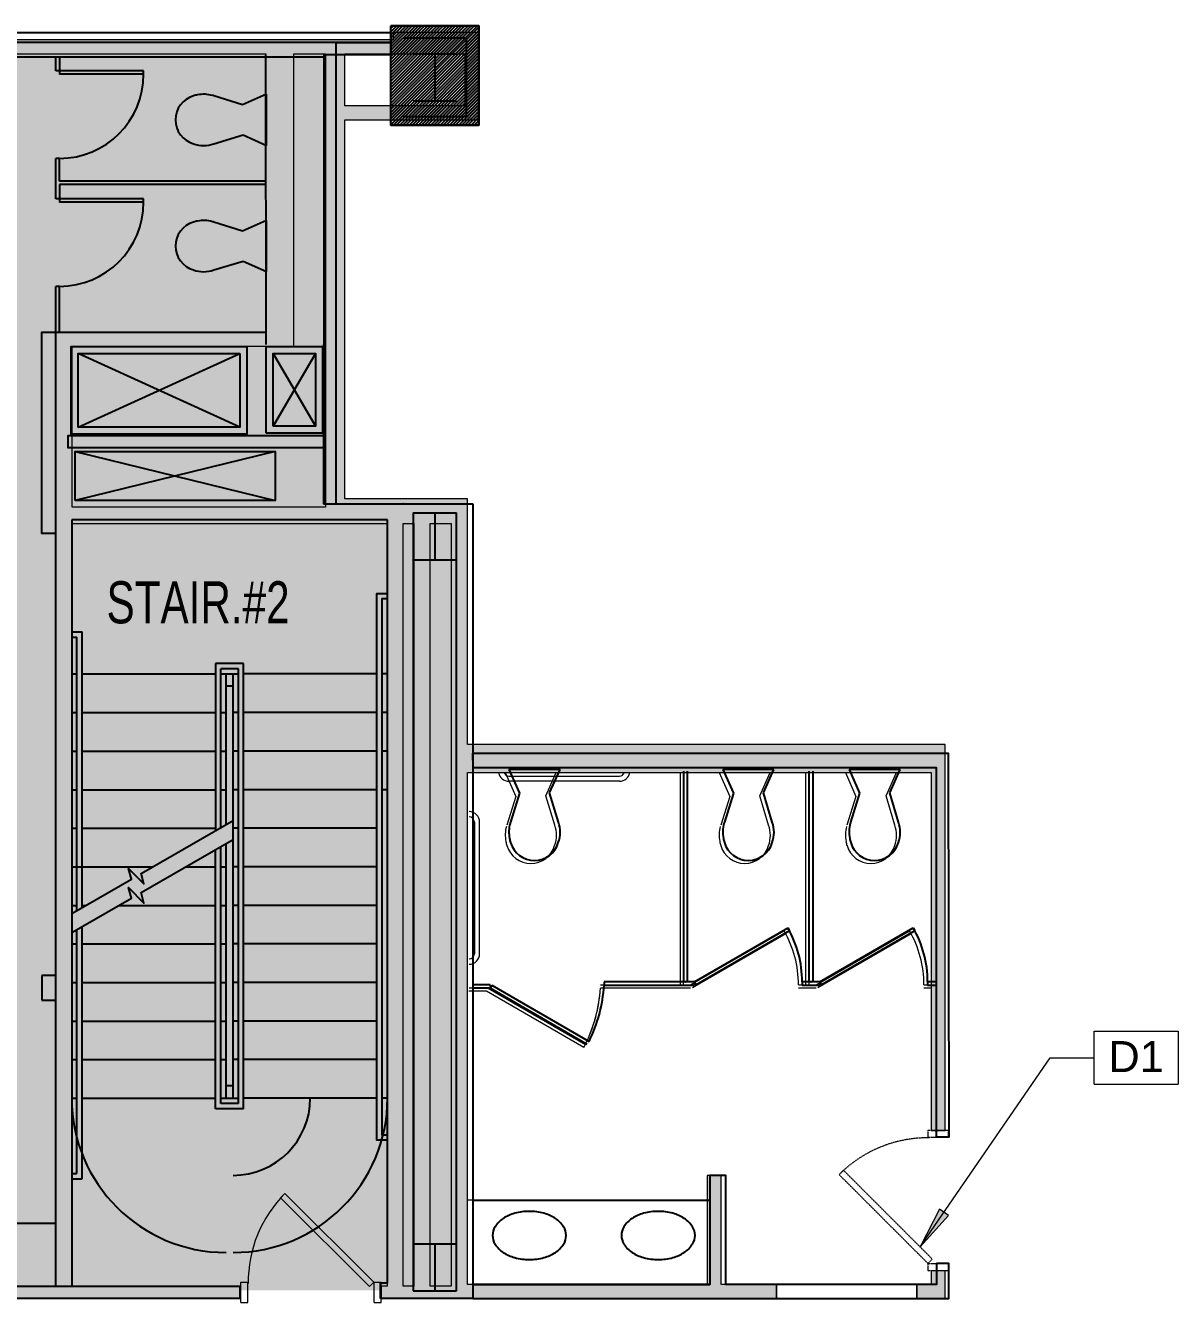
# Model space of a CAD drawing. Header units: inches. Extents: x 628 to 3903, y -279 to 13703.
# Drawn here: x 3065.8 to 3392.1, y 12640.2 to 13004.1 of the extents above; entities that cross this region are included whole.
import ezdxf
from ezdxf.enums import TextEntityAlignment as Align

# ---------------------------------------------------------------- set-up
doc = ezdxf.new("R2010")
doc.units = ezdxf.units.IN
doc.header["$MEASUREMENT"] = 0
doc.linetypes.add('X2$0$Demolished', pattern=[0.1875, 0.125, -0.0625])
for name, color, linetype in [('L1$0$A-Plmb', 3, 'Continuous'), ('L1$0$Plaza America BA02$0$17', 2, 'Continuous'), ('L1$0$Plaza America BA02$0$51', 7, 'Continuous'), ('L1$0$Plaza America BA02$0$9', 252, 'Continuous'), ('L1$0$SCOPE', 7, 'Continuous')]:
    doc.layers.add(name, color=color, linetype=linetype)
for name, color, linetype, lineweight in [('X2$0$A-ANNO-KEYN', 231, 'Continuous', 9), ('X2$0$A-DETL', 90, 'Continuous', 13), ('X2$0$A-DETL-GENF', 92, 'Continuous', 9), ('X2$0$A-DOOR', 31, 'Continuous', 13), ('X2$0$A-DOOR-FRAM', 31, 'Continuous', 20), ('X2$0$A-WALL', 113, 'Continuous', 13), ('X2$0$A-WALL-PATT', 111, 'Continuous', 13), ('X2$0$I-WALL', 2, 'Continuous', 13), ('X2$0$Plaza America_Tower 1_2nd Floor -REVIT_dwg', 8, 'Continuous', 9)]:
    doc.layers.add(name, color=color, linetype=linetype, lineweight=lineweight)
doc.styles.add('L1$0$Plaza America BA02$0$STANDARD', font='txt')
doc.styles.add('X2$0$Arial', font='arial.ttf', dxfattribs={"height": 8.851796})

# ---------------------------------------------------------------- blocks, each defined once
blk = doc.blocks.new('L1$0$Plaza America BA02$0$TOILET')
at = {"color": 0, "linetype": 'ByBlock'}
for p, q in [((-82, 180.3), (-51.9, 79.7)), ((51.1, 81.6), (82, 180.3)), ((-51.9, 79.7), (-87.4, 0)), ((87.4, 0), (51.1, 81.6)), ((-87.4, 0), (87.4, 0))]:
    blk.add_line(p, q, dxfattribs=at)
for centre, radius, start, end in [((0, 226.2), 85, 89.9996, 163.8468), ((0, 226.2), 85, 16.1534, 90.0008), ((13.8, 214.7), 101.7, 159.7734, 199.7541), ((24.3, 228.7), 61.2, 6.4687, 20.2311), ((-19.6, 213.6), 106.9, 344.3425, 11.8925), ((37.7, 197.1), 47.3, 339.2232, 344.8192)]:
    blk.add_arc(centre, radius, start, end, dxfattribs=at)
blk = doc.blocks.new('L1$0$Plaza America BA02$0$W12X14')
at = {"color": 0, "linetype": 'ByBlock'}
for p, q in [((-74.25, 80.249625), (74.25, 80.249625)), ((0, 80.249625), (0, -80.249625)), ((-74.25, -80.249625), (74.25, -80.249625))]:
    blk.add_line(p, q, dxfattribs=at)
blk = doc.blocks.new('L1')
at = {"layer": 'L1$0$SCOPE', "linetype": 'Continuous'}
h = blk.add_hatch(dxfattribs=at)
h.set_pattern_fill('ANSI31', color=256, scale=5, style=0)
h.set_pattern_definition([(45, (11890.4797, 4829.3084), (-0.441941738, 0.441941738), [])])
h.paths.add_polyline_path([(27289.35, 13004.08), (27314.47, 13004.08), (27314.47, 12975.77), (27289.35, 12975.77)])
at = {"layer": 'L1$0$A-Plmb'}
for p, q in [((27193.92, 12991.26), (27193.92, 12995.26)), ((27194.92, 12995.26), (27194.92, 12990.26)), ((27218.91, 12991.26), (27193.92, 12991.26)), ((27218.91, 12990.26), (27194.92, 12990.26)), ((27218.91, 12990.26), (27218.91, 12991.26)), ((27193.92, 12954.79), (27193.92, 12966.28)), ((27194.92, 12966.28), (27193.92, 12966.28)), ((27194.92, 12959.79), (27194.92, 12966.28)), ((27253.91, 12959.79), (27194.92, 12959.79)), ((27194.92, 12958.79), (27194.92, 12953.79)), ((27253.91, 12958.79), (27194.92, 12958.79)), ((27218.91, 12954.79), (27193.92, 12954.79)), ((27218.91, 12953.79), (27194.92, 12953.79)), ((27218.91, 12953.79), (27218.91, 12954.79)), ((27194.92, 12929.81), (27193.92, 12929.81)), ((27193.92, 12916.76), (27193.92, 12929.81)), ((27194.92, 12916.76), (27194.92, 12929.81)), ((27093.42, 12662.84), (27193.92, 12662.84))]:
    blk.add_line(p, q, dxfattribs=at)
for centre in [(27194.92, 12990.26), (27194.92, 12953.79)]:
    blk.add_ellipse(centre, major_axis=(24, 0), ratio=0.99924, start_param=4.712389, end_param=6.283185, dxfattribs=at)
at = {"layer": 'L1$0$Plaza America BA02$0$17'}
for p, q in [((27246.29, 12889.67), (27200.3, 12910.65)), ((27200.3, 12889.67), (27246.29, 12910.65)), ((27255.86, 12910.65), (27267.86, 12889.94)), ((27267.86, 12910.65), (27255.86, 12889.94)), ((27256.41, 12882.79), (27199.42, 12868.8)), ((27199.42, 12882.79), (27256.41, 12868.8)), ((27198.42, 12831.33), (27201.42, 12831.33)), ((27198.42, 12829.83), (27199.92, 12829.83)), ((27199.92, 12751.95), (27199.92, 12829.83)), ((27201.42, 12752.82), (27201.42, 12831.33)), ((27239.41, 12822.34), (27239.41, 12774.74)), ((27247.41, 12822.34), (27239.41, 12822.34)), ((27245.91, 12820.84), (27240.91, 12820.84)), ((27240.91, 12775.6), (27240.91, 12820.84)), ((27245.91, 12696.94), (27245.91, 12820.84)), ((27247.41, 12695.44), (27247.41, 12822.34)), ((27198.42, 12819.34), (27199.92, 12819.34)), ((27201.42, 12819.34), (27239.41, 12819.34)), ((27240.91, 12819.34), (27245.91, 12819.34)), ((27242.41, 12776.47), (27242.41, 12819.34)), ((27285.41, 12819.34), (27247.41, 12819.34)), ((27288.41, 12819.34), (27286.91, 12819.34)), ((27244.41, 12815.84), (27242.41, 12815.84)), ((27198.42, 12808.35), (27199.92, 12808.35)), ((27201.42, 12808.35), (27239.41, 12808.35)), ((27240.91, 12808.35), (27242.41, 12808.35)), ((27245.91, 12808.35), (27244.41, 12808.35)), ((27285.41, 12808.35), (27247.41, 12808.35)), ((27288.41, 12808.35), (27286.91, 12808.35)), ((27198.42, 12797.36), (27199.92, 12797.36)), ((27201.42, 12797.36), (27239.41, 12797.36)), ((27240.91, 12797.36), (27242.41, 12797.36)), ((27245.91, 12797.36), (27244.41, 12797.36)), ((27285.41, 12797.36), (27247.41, 12797.36)), ((27288.41, 12797.36), (27286.91, 12797.36)), ((27198.42, 12786.37), (27199.92, 12786.37)), ((27201.42, 12786.37), (27239.41, 12786.37)), ((27240.91, 12786.37), (27242.41, 12786.37)), ((27245.91, 12786.37), (27244.41, 12786.37)), ((27285.41, 12786.37), (27247.41, 12786.37)), ((27288.41, 12786.37), (27286.91, 12786.37)), ((27198.42, 12775.37), (27199.92, 12775.37)), ((27201.42, 12775.37), (27239.41, 12775.37)), ((27245.91, 12775.37), (27244.41, 12775.37)), ((27285.41, 12775.37), (27247.41, 12775.37)), ((27240.91, 12696.94), (27240.91, 12770.18)), ((27239.41, 12695.44), (27239.41, 12769.31)), ((27198.42, 12764.38), (27221.46, 12764.38)), ((27230.87, 12764.38), (27239.41, 12764.38)), ((27240.91, 12764.38), (27242.41, 12764.38)), ((27245.91, 12764.38), (27244.41, 12764.38)), ((27198.42, 12753.39), (27199.92, 12753.39)), ((27201.42, 12753.39), (27202.41, 12753.39)), ((27211.82, 12753.39), (27239.41, 12753.39)), ((27240.91, 12753.39), (27242.41, 12753.39)), ((27245.91, 12753.39), (27244.41, 12753.39)), ((27199.92, 12676.95), (27199.92, 12746.52)), ((27201.42, 12675.45), (27201.42, 12747.39)), ((27198.42, 12742.4), (27199.92, 12742.4)), ((27201.42, 12742.4), (27239.41, 12742.4)), ((27240.91, 12742.4), (27242.41, 12742.4)), ((27245.91, 12742.4), (27244.41, 12742.4)), ((27285.41, 12742.4), (27247.41, 12742.4)), ((27198.42, 12731.41), (27199.92, 12731.41)), ((27201.42, 12731.41), (27239.41, 12731.41)), ((27240.91, 12731.41), (27242.41, 12731.41)), ((27245.91, 12731.41), (27244.41, 12731.41)), ((27285.41, 12731.41), (27247.41, 12731.41)), ((27198.42, 12720.42), (27199.92, 12720.42)), ((27201.42, 12720.42), (27239.41, 12720.42)), ((27240.91, 12720.42), (27242.41, 12720.42)), ((27245.91, 12720.42), (27244.41, 12720.42)), ((27285.41, 12720.42), (27247.41, 12720.42)), ((27198.42, 12709.43), (27199.92, 12709.43)), ((27201.42, 12709.43), (27239.41, 12709.43)), ((27240.91, 12709.43), (27242.41, 12709.43)), ((27245.91, 12709.43), (27244.41, 12709.43)), ((27285.41, 12709.43), (27247.41, 12709.43)), ((27244.41, 12701.93), (27242.41, 12701.93)), ((27198.42, 12698.44), (27199.92, 12698.44)), ((27201.42, 12698.44), (27239.41, 12698.44)), ((27240.91, 12698.44), (27245.91, 12698.44)), ((27245.91, 12696.94), (27240.91, 12696.94)), ((27285.41, 12698.44), (27247.41, 12698.44)), ((27288.41, 12698.44), (27286.91, 12698.44)), ((27247.41, 12695.44), (27239.41, 12695.44)), ((27198.42, 12676.95), (27199.92, 12676.95)), ((27198.42, 12675.45), (27201.42, 12675.45))]:
    blk.add_line(p, q, dxfattribs=at)
for points in [[(27248.29, 12912.65), (27248.29, 12887.67), (27198.3, 12887.67), (27198.3, 12912.65)], [(27253.86, 12887.95), (27253.86, 12912.65), (27269.86, 12912.65), (27269.86, 12887.95)], [(27246.29, 12910.65), (27246.29, 12889.67), (27200.3, 12889.67), (27200.3, 12910.65)], [(27255.86, 12889.94), (27255.86, 12910.65), (27267.86, 12910.65), (27267.86, 12889.94)], [(27199.42, 12868.8), (27199.42, 12882.79), (27256.41, 12882.79), (27256.41, 12868.8)]]:
    blk.add_lwpolyline(points, close=True, dxfattribs=at)
for points in [[(27288.41, 12686.45), (27285.41, 12686.45), (27285.41, 12842.32), (27288.41, 12842.32)], [(27288.41, 12687.94), (27286.91, 12687.94), (27286.91, 12840.82), (27288.41, 12840.82)], [(27244.41, 12698.44), (27244.41, 12819.34)], [(27198.42, 12751.09), (27215.41, 12760.89), (27214.61, 12763.89), (27219, 12759.5), (27218.2, 12762.5), (27244.41, 12777.62)], [(27198.42, 12745.66), (27215.41, 12755.46), (27214.61, 12758.46), (27219, 12754.07), (27218.2, 12757.07), (27244.41, 12772.19)], [(27242.41, 12698.44), (27242.41, 12771.04)], [(27285.41, 12764.38), (27247.41, 12764.38)], [(27285.41, 12753.39), (27247.41, 12753.39)]]:
    blk.add_lwpolyline(points, dxfattribs=at)
for centre, major_axis, start_param, end_param in [((27242.41, 12698.44), (44, 0), 3.141593, 4.712389), ((27244.41, 12698.44), (44, 0), 4.712389, 6.283185), ((27244.41, 12698.44), (22, 0), 4.712389, 6.283185)]:
    blk.add_ellipse(centre, major_axis=major_axis, ratio=0.99924, start_param=start_param, end_param=end_param, dxfattribs=at)
at = {"layer": 'L1$0$Plaza America BA02$0$9'}
blk.add_point((27292.91, 12867.8), dxfattribs=at)
at = {"layer": 'L1$0$SCOPE', "linetype": 'Continuous'}
for p, q in [((27314.47, 13004.08), (27289.35, 13004.08)), ((27314.47, 12975.75), (27314.47, 13004.08)), ((27289.35, 12999.26), (26780.43, 12999.26)), ((27072.73, 13002.14), (27289.35, 13002.14)), ((27310.97, 13000.58), (27292.85, 13000.58)), ((27310.97, 12978.23), (27310.97, 13000.58)), ((27253.86, 12913.26), (27253.72, 12995.71)), ((27295.72, 12996.09), (27308.1, 12996.09)), ((27301.91, 12996.09), (27301.91, 12982.72)), ((27295.72, 12982.72), (27308.1, 12982.72)), ((27292.85, 12978.23), (27310.97, 12978.23)), ((27289.35, 12975.75), (27314.47, 12975.75)), ((27308.1, 12643.54), (27308.1, 12865.24)), ((27312.72, 12867.8), (27312.72, 12641.36)), ((27372.85, 12731.63), (27372.85, 12791.63)), ((27373.85, 12791.63), (27373.85, 12731.63)), ((27408.6, 12731.63), (27408.6, 12791.63)), ((27409.6, 12791.63), (27409.6, 12731.63)), ((27375.85, 12731.63), (27402.48, 12747)), ((27402.98, 12746.14), (27376.35, 12730.76)), ((27402.48, 12747), (27402.98, 12746.14)), ((27411.6, 12731.63), (27438.23, 12747)), ((27438.73, 12746.14), (27412.1, 12730.76)), ((27438.23, 12747), (27438.73, 12746.14)), ((27317.63, 12729.76), (27312.63, 12729.76)), ((27317.63, 12730.76), (27312.72, 12730.76)), ((27317.63, 12730.76), (27317.63, 12729.76)), ((27318.13, 12730.63), (27317.63, 12729.76)), ((27345.35, 12713.76), (27317.63, 12729.76)), ((27318.13, 12730.63), (27345.85, 12714.63)), ((27375.85, 12731.63), (27350.13, 12731.63)), ((27350.13, 12731.63), (27350.13, 12730.63)), ((27350.13, 12730.63), (27375.85, 12730.63)), ((27375.85, 12731.63), (27375.85, 12730.63)), ((27376.35, 12730.76), (27375.85, 12731.63)), ((27411.6, 12731.63), (27406.6, 12731.63)), ((27406.6, 12731.63), (27406.6, 12730.63)), ((27406.6, 12730.63), (27411.6, 12730.63)), ((27411.6, 12730.63), (27411.6, 12731.63)), ((27412.1, 12730.76), (27411.6, 12731.63)), ((27444.86, 12731.63), (27442.35, 12731.63)), ((27442.35, 12731.63), (27442.35, 12730.63)), ((27442.35, 12730.63), (27444.86, 12730.63)), ((27312.72, 12669.38), (27380.25, 12669.38)), ((27093.42, 12644.85), (27246.41, 12644.85)), ((27312.72, 12645.38), (27380.25, 12645.38))]:
    blk.add_line(p, q, dxfattribs=at)
at = {"layer": 'L1$0$SCOPE'}
for p, q in [((26900.43, 12995.26), (27270.29, 12995.26)), ((27193.92, 12644.85), (27193.92, 12916.76)), ((27253.91, 12916.76), (27253.91, 12916.76)), ((27270.29, 12867.8), (27270.29, 12913.26)), ((27273.79, 12867.8), (27312.72, 12867.8)), ((27295.72, 12865.24), (27308.1, 12865.24)), ((27295.72, 12865.24), (27295.72, 12643.54)), ((27295.72, 12865.24), (27295.72, 12865.24)), ((27288.41, 12863.3), (27198.42, 12863.3)), ((27198.42, 12863.3), (27198.42, 12644.85)), ((27288.41, 12645.85), (27288.41, 12863.3)), ((27193.92, 12733.41), (27189.92, 12733.41)), ((27189.92, 12733.41), (27189.92, 12726.41)), ((27189.92, 12726.41), (27189.92, 12726.41)), ((27189.92, 12726.41), (27193.92, 12726.41)), ((27286.41, 12641.36), (27286.41, 12645.85)), ((27286.41, 12645.85), (27288.41, 12645.85)), ((27193.92, 12644.85), (27193.92, 12644.85)), ((27246.41, 12641.36), (27246.41, 12644.85)), ((27295.72, 12643.54), (27308.1, 12643.54)), ((27246.41, 12641.36), (27051.92, 12641.36)), ((27312.72, 12641.36), (27286.41, 12641.36))]:
    blk.add_line(p, q, dxfattribs=at)
at = {"layer": 'L1$0$SCOPE', "linetype": 'Continuous'}
for points in [[(26873.48, 13002.14), (26873.48, 13004.14), (26897.23, 13004.14), (26897.23, 13002.14), (27048.98, 13002.14), (27048.98, 13004.14), (27072.73, 13004.14), (27072.73, 13002.14), (27289.35, 13002.14), (27289.35, 12999.26)], [(27273.79, 12995.76), (27273.79, 12999.26), (27289.35, 12999.26), (27289.35, 12995.76)], [(27289.35, 12995.76), (27270.29, 12995.76), (27270.29, 12867.8), (27273.8, 12867.8), (27273.8, 12995.76)], [(27270.29, 12883.79), (27197.42, 12883.79), (27197.42, 12887.28), (27270.29, 12887.28)], [(27444.87, 12651.36), (27444.87, 12645.38), (27384.88, 12645.38), (27384.88, 12676.38), (27380.25, 12676.38), (27380.25, 12645.38), (27312.72, 12645.38), (27312.72, 12641.36), (27448.42, 12641.36), (27448.42, 12651.36), (27444.87, 12651.36)]]:
    blk.add_lwpolyline(points, dxfattribs=at)
for points in [[(27289.35, 13004.08), (27314.47, 13004.08), (27314.47, 12975.77), (27289.35, 12975.77)], [(27312.72, 12796.75), (27448.24, 12796.75), (27448.37, 12687.36), (27444.87, 12687.36), (27444.85, 12792.63), (27312.85, 12792.63)]]:
    blk.add_lwpolyline(points, close=True, dxfattribs=at)
at = {"layer": 'L1$0$SCOPE'}
blk.add_lwpolyline([(27193.92, 12859.37), (27189.92, 12859.37), (27189.92, 12916.76), (27253.91, 12916.76)], dxfattribs=at)
at = {"layer": 'L1$0$SCOPE', "linetype": 'Continuous'}
for centre, radius, start, end in [((27375.85, 12731.63), 30.75, 0, 30), ((27411.6, 12731.63), 30.75, 0, 30), ((27308.55, 12733.2), 41.66, 333.5327, 356.4677)]:
    blk.add_arc(centre, radius, start, end, dxfattribs=at)
for centre, major_axis, start_param, end_param in [((27325.77, 12657.55), (0, 7.94), 0.580003, 1.007022), ((27327.62, 12654.72), (0, 11.32), 0.264999, 0.580003), ((27328.83, 12650.24), (0, 15.96), 0, 0.264999), ((27328.83, 12650.24), (0, 15.96), 6.018186, 6.283185), ((27330.05, 12654.72), (0, 11.32), 5.703182, 6.018186), ((27331.9, 12657.55), (0, 7.94), 5.276164, 5.703182), ((27362.5, 12657.55), (0, 7.94), 0.580003, 1.007022), ((27364.35, 12654.72), (0, 11.32), 0.264999, 0.580003), ((27365.57, 12650.24), (0, 15.96), 0, 0.264999), ((27365.57, 12650.24), (0, 15.96), 6.018186, 6.283185), ((27366.78, 12654.72), (0, 11.32), 5.703182, 6.018186), ((27368.63, 12657.55), (0, 7.94), 5.276164, 5.703182), ((27322.95, 12659.33), (0, 4.61), 1.007022, 1.570796), ((27334.71, 12659.33), (0, 4.61), 4.712389, 5.276164), ((27359.68, 12659.33), (0, 4.61), 1.007022, 1.570796), ((27371.45, 12659.33), (0, 4.61), 4.712389, 5.276164), ((27322.95, 12659.33), (0, 4.61), 1.570796, 2.134571), ((27325.77, 12661.11), (0, 7.94), 2.134571, 2.56159), ((27331.9, 12661.11), (0, 7.94), 3.721596, 4.148614), ((27334.71, 12659.33), (0, 4.61), 4.148614, 4.712389), ((27359.68, 12659.33), (0, 4.61), 1.570796, 2.134571), ((27362.5, 12661.11), (0, 7.94), 2.134571, 2.56159), ((27368.63, 12661.11), (0, 7.94), 3.721596, 4.148614), ((27371.45, 12659.33), (0, 4.61), 4.148614, 4.712389), ((27327.62, 12663.94), (0, 11.32), 2.56159, 2.876594), ((27330.05, 12663.94), (0, 11.32), 3.406592, 3.721596), ((27364.35, 12663.94), (0, 11.32), 2.56159, 2.876594), ((27366.78, 12663.94), (0, 11.32), 3.406592, 3.721596), ((27328.83, 12668.42), (0, 15.96), 2.876594, 3.141593), ((27328.83, 12668.42), (0, 15.96), 3.141593, 3.406592), ((27365.57, 12668.42), (0, 15.96), 2.876594, 3.141593), ((27365.57, 12668.42), (0, 15.96), 3.141593, 3.406592)]:
    blk.add_ellipse(centre, major_axis=major_axis, ratio=0.99924, start_param=start_param, end_param=end_param, dxfattribs=at)
for p in [(27373.35, 12731.63), (27409.1, 12731.63)]:
    blk.add_point(p, dxfattribs=at)
at = {"layer": 'L1$0$A-Plmb', "xscale": 0.08326667999972415, "yscale": 0.08332999666708929, "rotation": 90}
for p in [(27253.91, 12977.27), (27253.91, 12941.3)]:
    blk.add_blockref('L1$0$Plaza America BA02$0$TOILET', p, dxfattribs=at)
at = {"layer": 'L1$0$SCOPE', "linetype": 'Continuous', "xscale": 0.08332999666890828, "yscale": 0.08326667999972415}
blk.add_blockref('L1$0$Plaza America BA02$0$W12X14', (27301.91, 12858.56), dxfattribs=at)
at = {"layer": 'L1$0$SCOPE', "linetype": 'Continuous', "xscale": 0.08326667999790516, "yscale": 0.08332999666890828, "rotation": 180}
for p in [(27330.3, 12792.13), (27391.25, 12792.13), (27427.23, 12792.13)]:
    blk.add_blockref('L1$0$Plaza America BA02$0$TOILET', p, dxfattribs=at)
at = {"layer": 'L1$0$SCOPE', "xscale": 0.08332999666890828, "yscale": 0.08326667999972415}
blk.add_blockref('L1$0$Plaza America BA02$0$W12X14', (27301.91, 12650.22), dxfattribs=at)
at = {"layer": 'L1$0$Plaza America BA02$0$51', "style": 'L1$0$Plaza America BA02$0$STANDARD', "width": 0.75}
blk.add_text('STAIR.#2', height=12, dxfattribs=at).set_placement((27208.34, 12845.76), align=Align.TOP_LEFT)
blk = doc.blocks.new('X2$0$Single Flush - OTJ_SOLIDFLUSH_ALUM-4757488-FIRST FLOOR DEMOLITION')
at = {"layer": 'X2$0$A-DOOR', "color": 8, "lineweight": 20}
for p, q in [((-7.42, 28.2), (-8.65, 26.96)), ((-8.65, 26.96), (16.67, 1.64)), ((17.91, 2.87), (-7.42, 28.2)), ((16.67, 1.64), (17.91, 2.87))]:
    blk.add_line(p, q, dxfattribs=at)
at = {"layer": 'X2$0$A-DOOR', "lineweight": 9}
blk.add_arc((17.91, 2.87), 35.81, 135, 180.5, dxfattribs=at)
at = {"layer": 'X2$0$A-DOOR-FRAM', "color": 8}
for p, q in [((-20, -2.88), (-20, 2.87)), ((-20, 2.87), (-18, 2.87)), ((-18, -2.88), (-18, 2.87)), ((18, -2.88), (18, 2.87)), ((18, 2.87), (20, 2.87)), ((20, -2.88), (20, 2.87)), ((-20, -2.88), (-18, -2.88)), ((18, -2.88), (20, -2.88))]:
    blk.add_line(p, q, dxfattribs=at)
blk = doc.blocks.new('X2$0$Single Flush - OTJ_SOLIDFLUSH_ALUM-5237073-FIRST FLOOR DEMOLITION')
at = {"layer": 'X2$0$A-DOOR', "color": 10, "linetype": 'X2$0$Demolished', "lineweight": 20}
for p, q in [((-8.65, -26.96), (16.67, -1.64)), ((17.91, -2.88), (-7.42, -28.2)), ((16.67, -1.64), (17.91, -2.88)), ((-7.42, -28.2), (-8.65, -26.96))]:
    blk.add_line(p, q, dxfattribs=at)
at = {"layer": 'X2$0$A-DOOR', "color": 7, "linetype": 'X2$0$Demolished', "lineweight": 9}
blk.add_arc((17.91, -2.88), 35.81, 179.5, 225, dxfattribs=at)
at = {"layer": 'X2$0$A-DOOR-FRAM', "color": 10, "linetype": 'X2$0$Demolished'}
for p, q in [((-20, 2.88), (-20, -2.88)), ((-20, 2.88), (-18, 2.88)), ((-18, 2.88), (-18, -2.88)), ((18, 2.88), (18, -2.88)), ((18, 2.88), (20, 2.88)), ((20, 2.88), (20, -2.88)), ((-20, -2.88), (-18, -2.88)), ((18, -2.88), (20, -2.88))]:
    blk.add_line(p, q, dxfattribs=at)
blk = doc.blocks.new('X2$0$Keynote Tag - Keynote Number - Boxed-135510-FIRST FLOOR DEMOLITION')
at = {"layer": 'X2$0$A-ANNO-KEYN'}
for p, q in [((-0.125, -0.0792), (-0.125, 0.0781)), ((-0.125, 0.0781), (0.125, 0.0781)), ((0.125, 0.0781), (0.125, -0.0792)), ((-0.125, -0.0792), (0.125, -0.0792))]:
    blk.add_line(p, q, dxfattribs=at)
blk = doc.blocks.new('X2')
at = {"layer": 'X2$0$A-ANNO-KEYN'}
blk.add_hatch(color=256, dxfattribs=at).paths.add_polyline_path([(27440.21, 12656.07), (27448.31, 12665.06), (27445.71, 12666.85)], flags=0)
at = {"layer": 'X2$0$A-DETL-GENF'}
h = blk.add_hatch(color=9, dxfattribs=at)
h.paths.add_polyline_path([(27050.32, 12643.67), (27050.32, 12659.84), (27089.92, 12659.84), (27089.92, 12683.41), (27093.42, 12683.41), (27093.42, 12644.86), (27193.92, 12644.86), (27193.92, 12726.41), (27189.92, 12726.41), (27189.92, 12733.41), (27193.92, 12733.41), (27193.92, 12916.76), (27253.72, 12916.76), (27253.72, 12996.11), (27073.92, 12996.11), (27073.92, 12862.87), (27133.92, 12862.87), (27133.92, 12859.37), (27097.92, 12859.37), (27097.92, 12733.41), (27144.92, 12733.41), (27144.92, 12726.41), (27093.42, 12726.41), (27093.42, 12723.41), (27089.92, 12723.41), (27089.92, 12757.39), (27088.42, 12757.39), (27088.42, 12760.89), (27089.92, 12760.89), (27089.92, 12859.37), (27047.92, 12859.37), (27047.92, 12814.88), (27044.42, 12814.88), (27044.42, 12859.37), (26991.69, 12859.37), (26991.69, 12771.38), (27044.42, 12771.38), (27044.42, 12774.88), (27047.92, 12774.88), (27047.92, 12760.89), (27048.42, 12760.89), (27048.42, 12757.39), (26980.32, 12757.36), (26980.32, 12734.57), (26976.82, 12734.57), (26976.82, 12757.36), (26976.19, 12757.36), (26976.19, 12784.36), (26971.67, 12784.36), (26971.67, 12788.36), (26988.19, 12788.36), (26988.19, 12862.87), (27049.92, 12862.87), (27049.92, 12996.11), (26900.43, 12996.11), (26900.43, 12815.84), (26895.43, 12815.84), (26895.43, 12788.36), (26931.67, 12788.36), (26931.67, 12784.36), (26895.43, 12784.36), (26895.43, 12765.13), (26883.43, 12765.13), (26883.43, 12692.32), (26976.82, 12692.32), (26976.82, 12694.57), (26980.32, 12694.57), (26980.32, 12643.67), (27027.49, 12643.67)], flags=0)
h.paths.add_polyline_path([(27089.92, 12643.67), (27089.92, 12657.84), (27052.32, 12657.84), (27052.32, 12643.67), (27087.52, 12643.67)], flags=0)
h.paths.add_polyline_path([(27273.47, 12643.67), (27286.6, 12643.67), (27286.6, 12644.86), (27288.29, 12644.86), (27288.29, 12862.26), (27198.54, 12862.26), (27198.54, 12644.86), (27246.6, 12644.86), (27246.6, 12643.67)], flags=0)
h.paths.add_polyline_path([(27292.91, 12644.86), (27295.95, 12644.86), (27295.95, 12862.26), (27292.91, 12862.26), (27292.91, 12645.86)], flags=0)
h.paths.add_polyline_path([(27300.58, 12644.86), (27306.55, 12644.86), (27306.55, 12862.26), (27300.58, 12862.26), (27300.58, 12645.36)], flags=0)
h.paths.add_polyline_path([(26780.54, 12645.98), (26879.93, 12645.98), (26879.93, 12765.13), (26780.35, 12765.13), (26780.35, 12732.42), (26775.35, 12732.42), (26775.35, 12690.92), (26780.35, 12690.92), (26780.35, 12645.98)], flags=0)
h.paths.add_polyline_path([(26883.43, 12645.98), (26976.82, 12645.98), (26976.82, 12656.84), (26883.43, 12656.84)], flags=0)
h.paths.add_polyline_path([(26976.82, 12660.34), (26976.82, 12688.82), (26883.43, 12688.82), (26883.43, 12660.34), (26965.95, 12660.34)], flags=0)
h.paths.add_polyline_path([(26991.69, 12762.39), (27036.44, 12762.39), (27036.44, 12766.38), (26991.69, 12766.38)], flags=0)
h.paths.add_polyline_path([(26110.71, 12767.11), (26110.71, 12996.11), (26095.35, 12996.11), (26095.35, 12767.11), (26098.47, 12767.11)], flags=0)
h.paths.add_polyline_path([(26443.82, 12767.11), (26502.07, 12767.11), (26502.07, 12785.09), (26443.82, 12785.09), (26443.82, 12776.11)], flags=0)
h.paths.add_polyline_path([(26306.8, 12767.11), (26308.85, 12767.11), (26308.85, 12813.56), (26233.14, 12813.56), (26233.14, 12767.11)], flags=0)
h.paths.add_polyline_path([(26209.96, 12767.11), (26229.64, 12767.11), (26229.64, 12813.56), (26209.96, 12813.56), (26209.96, 12767.37)], flags=0)
h.paths.add_polyline_path([(26439.82, 12767.11), (26439.82, 12789.09), (26502.07, 12789.09), (26502.07, 12843.66), (26462.69, 12843.66), (26462.69, 12913.61), (26502.07, 12913.61), (26502.07, 12971.12), (26439.32, 12971.12), (26439.32, 12990.11), (26374.31, 12990.11), (26374.31, 12915.83), (26312.85, 12915.83), (26312.85, 12767.11)], flags=0)
h.paths.add_polyline_path([(26115.33, 12767.11), (26205.33, 12767.11), (26205.33, 12996.11), (26159.42, 12996.11), (26159.42, 12999.11), (26119.42, 12999.11), (26119.42, 12996.11), (26115.33, 12996.11), (26115.33, 12774.62)], flags=0)
h.paths.add_polyline_path([(26782.35, 12775.13), (26881.43, 12775.13), (26881.43, 12878.23), (26780.35, 12878.23), (26780.35, 12849.04), (26775.35, 12849.04), (26775.35, 12807.54), (26780.35, 12807.54), (26780.35, 12775.13)], flags=0)
h.paths.add_polyline_path([(26613.35, 12776.11), (26613.35, 12808.86), (26619.35, 12808.86), (26619.35, 12850.36), (26613.35, 12850.36), (26613.35, 12878.07), (26523.82, 12878.07), (26523.82, 12776.11)], flags=0)
h.paths.add_polyline_path([(26520.32, 12776.11), (26520.32, 12990.11), (26512.07, 12990.11), (26512.07, 12776.11)], flags=0)
h.paths.add_polyline_path([(26209.96, 12817.56), (26308.85, 12817.56), (26308.85, 12937.11), (26312.85, 12937.11), (26312.85, 12921.83), (26368.31, 12921.83), (26368.31, 12990.11), (26349.82, 12990.11), (26349.82, 12980.62), (26312.85, 12980.62), (26312.85, 12977.11), (26308.85, 12977.11), (26308.85, 12996.11), (26291.85, 12996.11), (26291.85, 12999.11), (26251.85, 12999.11), (26251.85, 12996.11), (26209.96, 12996.11), (26209.96, 12841.36)], flags=0)
h.paths.add_polyline_path([(26466.69, 12847.66), (26502.07, 12847.66), (26502.07, 12909.61), (26466.69, 12909.61)], flags=0)
h.paths.add_polyline_path([(27056.92, 12862.87), (27066.92, 12862.87), (27066.92, 12996.11), (27056.92, 12996.11), (27056.92, 12864.39)], flags=0)
h.paths.add_polyline_path([(27198.71, 12866.89), (27270.72, 12866.89), (27270.72, 12996.11), (27261.72, 12996.11), (27261.72, 12912.76), (27198.54, 12912.76), (27198.54, 12866.89)], flags=0)
h.paths.add_polyline_path([(26523.95, 12882.07), (26613.35, 12882.07), (26613.35, 12911.36), (26619.35, 12911.36), (26619.35, 12952.86), (26613.35, 12952.86), (26613.35, 12984.11), (26615.35, 12984.11), (26615.35, 12990.11), (26523.82, 12990.11), (26523.82, 12882.07)], flags=0)
h.paths.add_polyline_path([(26781.82, 12882.23), (26881.43, 12882.23), (26881.43, 12986.11), (26780.35, 12986.11), (26780.35, 12957.77), (26775.35, 12957.77), (26775.35, 12916.27), (26780.35, 12916.27), (26780.35, 12882.23)], flags=0)
h.paths.add_polyline_path([(26443.32, 12975.12), (26502.07, 12975.12), (26502.07, 12990.11), (26443.32, 12990.11)], flags=0)
h.paths.add_polyline_path([(26318.55, 12985.62), (26334.32, 12985.62), (26334.32, 12988.61), (26312.85, 12988.61), (26312.85, 12985.62)], flags=0)
h.paths.add_polyline_path([(26334.32, 12993.61), (26334.32, 12999.11), (26312.85, 12999.11), (26312.85, 12993.61), (26316.61, 12993.61)], flags=0)
at = {"layer": 'X2$0$A-WALL-PATT', "lineweight": 9}
for points in [[(27072.72, 12996.11), (27289.99, 12996.11), (27289.99, 13000.11), (27072.72, 13000.11)], [(27289.99, 12996.11), (27310.47, 12996.11), (27310.47, 13002.11), (27289.99, 13002.11), (27289.99, 13000.11)], [(27311.18, 12981.26), (27314.47, 12981.26), (27314.47, 13002.11), (27310.47, 13002.11), (27310.47, 12981.26)], [(27261.72, 12912.76), (27261.72, 12996.11), (27253.72, 12996.11), (27253.72, 12912.76)], [(27273.72, 12866.89), (27273.72, 12869.26), (27276.22, 12869.26), (27276.22, 12996.11), (27270.72, 12996.11), (27270.72, 12866.89)], [(27300.58, 12977.26), (27314.47, 12977.26), (27314.47, 12981.26), (27276.22, 12981.26), (27276.22, 12977.26), (27295.95, 12977.26)], [(27193.92, 12912.76), (27253.72, 12912.76), (27253.72, 12916.76), (27193.92, 12916.76)], [(27198.54, 12644.86), (27198.54, 12912.76), (27193.92, 12912.76), (27193.92, 12644.86)], [(27289.99, 12862.26), (27311.18, 12862.26), (27311.18, 12869.26), (27273.72, 12869.26), (27273.72, 12862.26), (27288.29, 12862.26)], [(27273.72, 12862.26), (27273.72, 12866.89), (27198.54, 12866.89), (27198.54, 12862.26), (27270.72, 12862.26)], [(27292.91, 12644.86), (27292.91, 12862.26), (27288.29, 12862.26), (27288.29, 12644.86)], [(27300.58, 12644.86), (27300.58, 12862.26), (27295.95, 12862.26), (27295.95, 12644.86)], [(27311.18, 12799.26), (27311.18, 12862.26), (27306.55, 12862.26), (27306.55, 12799.26)], [(27311.18, 12641.36), (27311.18, 12799.26), (27306.55, 12799.26), (27306.55, 12641.36)], [(27311.18, 12791.26), (27447.32, 12791.26), (27447.32, 12799.26), (27311.18, 12799.26)], [(27193.92, 12726.41), (27193.92, 12733.41), (27189.92, 12733.41), (27189.92, 12726.41)], [(27383.51, 12645.36), (27383.51, 12676.38), (27379.51, 12676.38), (27379.51, 12645.36)]]:
    blk.add_hatch(color=7, dxfattribs=at).paths.add_polyline_path(points, flags=0)
h = blk.add_hatch(color=7, dxfattribs=at)
h.paths.add_polyline_path([(27447.32, 12641.36), (27447.32, 12649.26), (27443.32, 12649.26), (27443.32, 12641.36)], flags=0)
h.paths.add_polyline_path([(27443.32, 12689.26), (27447.32, 12689.26), (27447.32, 12791.26), (27443.32, 12791.26)], flags=0)
h = blk.add_hatch(color=7, dxfattribs=at)
h.paths.add_polyline_path([(27300.58, 12641.36), (27306.55, 12641.36), (27306.55, 12644.86), (27286.6, 12644.86), (27286.6, 12641.36), (27295.95, 12641.36)], flags=0)
h.paths.add_polyline_path([(27246.6, 12641.36), (27246.6, 12644.86), (27089.92, 12644.86), (27089.92, 12641.36)], flags=0)
h = blk.add_hatch(color=7, dxfattribs=at)
h.paths.add_polyline_path([(27439.32, 12641.36), (27443.32, 12641.36), (27443.32, 12645.36), (27439.32, 12645.36), (27439.32, 12641.45)], flags=0)
h.paths.add_polyline_path([(27399.32, 12641.36), (27399.32, 12645.36), (27311.18, 12645.36), (27311.18, 12641.36)], flags=0)
at = {"layer": 'X2$0$A-ANNO-KEYN'}
for p, q in [((27440.21, 12656.07), (27477.31, 12709.96)), ((27477.31, 12709.96), (27489.8, 12709.96)), ((27445.71, 12666.85), (27440.21, 12656.07)), ((27440.21, 12656.07), (27448.31, 12665.06)), ((27448.31, 12665.06), (27445.71, 12666.85))]:
    blk.add_line(p, q, dxfattribs=at)
at = {"layer": 'X2$0$A-DETL', "lineweight": 9}
for p, q in [((27248.29, 12912.65), (27248.29, 12887.67)), ((27253.86, 12912.65), (27269.86, 12912.65)), ((27253.86, 12887.95), (27253.86, 12912.65)), ((27269.86, 12912.65), (27269.86, 12887.95)), ((27246.29, 12889.67), (27200.3, 12910.65)), ((27246.29, 12910.65), (27200.3, 12889.67)), ((27200.3, 12910.65), (27246.29, 12910.65)), ((27200.3, 12889.67), (27200.3, 12910.65)), ((27246.29, 12910.65), (27246.29, 12889.67)), ((27255.86, 12910.65), (27267.86, 12889.94)), ((27267.86, 12910.65), (27255.86, 12889.94)), ((27246.29, 12889.67), (27200.3, 12889.67)), ((27198.54, 12887.28), (27270.29, 12887.28)), ((27269.86, 12887.95), (27253.86, 12887.95)), ((27270.29, 12883.79), (27198.54, 12883.79)), ((27199.42, 12882.79), (27256.41, 12868.8)), ((27256.41, 12882.79), (27199.42, 12868.8)), ((27321.98, 12791.26), (27325, 12784.47)), ((27323.01, 12790.26), (27354.51, 12790.26)), ((27354.51, 12788.76), (27323.01, 12788.76)), ((27333.57, 12784.62), (27336.52, 12791.26)), ((27371.8, 12791.26), (27371.8, 12730.76)), ((27372.8, 12730.76), (27372.8, 12791.26)), ((27382.93, 12791.26), (27385.95, 12784.47)), ((27394.53, 12784.62), (27397.48, 12791.26)), ((27407.55, 12791.26), (27407.55, 12730.76)), ((27408.55, 12730.76), (27408.55, 12791.26)), ((27418.9, 12791.26), (27421.93, 12784.47)), ((27430.5, 12784.62), (27433.45, 12791.26)), ((27325, 12784.47), (27322.43, 12776.23)), ((27336.08, 12776.23), (27333.57, 12784.62)), ((27385.95, 12784.47), (27383.38, 12776.23)), ((27397.03, 12776.23), (27394.53, 12784.62)), ((27421.93, 12784.47), (27419.35, 12776.23)), ((27433, 12776.23), (27430.5, 12784.62)), ((27313.18, 12777.12), (27313.18, 12739.62)), ((27314.68, 12739.62), (27314.68, 12777.12)), ((27374.8, 12730.76), (27401.43, 12746.14)), ((27401.93, 12745.27), (27375.3, 12729.9)), ((27410.55, 12730.76), (27437.18, 12746.14)), ((27437.68, 12745.27), (27411.05, 12729.9)), ((27311.68, 12729.9), (27316.59, 12729.9)), ((27317.09, 12729.76), (27344.8, 12713.76)), ((27349.09, 12730.76), (27374.8, 12730.76)), ((27374.8, 12729.76), (27349.09, 12729.76)), ((27405.55, 12730.76), (27410.55, 12730.76)), ((27410.55, 12729.76), (27405.55, 12729.76)), ((27441.3, 12730.76), (27443.32, 12730.76)), ((27443.32, 12729.76), (27441.3, 12729.76)), ((27316.59, 12728.9), (27311.59, 12728.9)), ((27344.34, 12712.87), (27316.59, 12728.9)), ((27379.51, 12669.38), (27311.18, 12669.38)), ((27093.42, 12662.84), (27193.92, 12662.84))]:
    blk.add_line(p, q, dxfattribs=at)
for centre, radius, start, end in [((27323.01, 12791.76), 3, 189.7992, 270), ((27323.01, 12791.76), 1.5, 200, 270), ((27354.51, 12791.76), 3, 270, 350.2008), ((27354.51, 12791.76), 1.5, 270, 340), ((27311.68, 12777.12), 3, 0, 90), ((27311.68, 12777.12), 1.5, 0, 90), ((27374.8, 12730.76), 30.75, 0, 30), ((27410.55, 12730.76), 30.75, 0, 30), ((27311.68, 12739.62), 1.5, 270, 0), ((27311.68, 12739.62), 3, 270, 0), ((27307.51, 12732.33), 41.66, 332.1557, 356.4677), ((27307.51, 12732.33), 41.66, 333.5327, 356.4677)]:
    blk.add_arc(centre, radius, start, end, dxfattribs=at)
for centre, major_axis, start_param, end_param in [((27330.88, 12773.46), (0, 8.91), 1.297521, 1.778359), ((27328.1, 12773.37), (0, 8.48), 4.359369, 5.057168), ((27391.84, 12773.46), (0, 8.91), 1.297521, 1.778359), ((27389.06, 12773.37), (0, 8.48), 4.359369, 5.057168), ((27427.81, 12773.46), (0, 8.91), 1.297521, 1.778359), ((27425.03, 12773.37), (0, 8.48), 4.359369, 5.057168), ((27327.23, 12772.2), (0, 5.1), 1.683696, 1.923896), ((27329.25, 12772.41), (0, 7.09), 1.852726, 3.141606), ((27329.25, 12772.41), (0, 7.09), 3.141586, 4.430463), ((27388.18, 12772.2), (0, 5.1), 1.683696, 1.923896), ((27390.21, 12772.41), (0, 7.09), 1.852726, 3.141606), ((27390.21, 12772.41), (0, 7.09), 3.141586, 4.430463), ((27424.15, 12772.2), (0, 5.1), 1.683696, 1.923896), ((27426.18, 12772.41), (0, 7.09), 1.852726, 3.141606), ((27426.18, 12772.41), (0, 7.09), 3.141586, 4.430463)]:
    blk.add_ellipse(centre, major_axis=major_axis, ratio=0.99924, start_param=start_param, end_param=end_param, dxfattribs=at)
at = {"layer": 'X2$0$A-WALL', "color": 8, "lineweight": 20}
for p, q in [((27289.99, 13000.11), (27072.72, 13000.11)), ((27314.47, 13002.11), (27289.99, 13002.11)), ((27289.99, 13002.11), (27289.99, 13000.11)), ((27314.47, 12977.26), (27314.47, 13002.11)), ((27073.92, 12996.11), (27253.72, 12996.11)), ((27253.72, 12996.11), (27253.72, 12916.76)), ((27261.72, 12912.76), (27261.72, 12996.11)), ((27261.72, 12996.11), (27270.72, 12996.11)), ((27276.22, 12996.11), (27289.99, 12996.11)), ((27289.99, 12996.11), (27310.47, 12996.11)), ((27310.47, 12996.11), (27310.47, 12981.26)), ((27310.47, 12981.26), (27276.22, 12981.26)), ((27276.22, 12977.26), (27314.47, 12977.26)), ((27193.92, 12916.76), (27193.92, 12733.41)), ((27253.72, 12916.76), (27193.92, 12916.76)), ((27198.54, 12866.89), (27198.54, 12912.76)), ((27198.54, 12912.76), (27261.72, 12912.76)), ((27311.18, 12869.26), (27276.22, 12869.26)), ((27311.18, 12799.26), (27311.18, 12869.26)), ((27270.72, 12866.89), (27198.54, 12866.89)), ((27198.54, 12644.86), (27198.54, 12862.26)), ((27198.54, 12862.26), (27288.29, 12862.26)), ((27288.29, 12862.26), (27288.29, 12644.86)), ((27292.91, 12644.86), (27292.91, 12862.26)), ((27292.91, 12862.26), (27295.95, 12862.26)), ((27295.95, 12862.26), (27295.95, 12644.86)), ((27300.58, 12644.86), (27300.58, 12862.26)), ((27300.58, 12862.26), (27306.55, 12862.26)), ((27306.55, 12862.26), (27306.55, 12644.86)), ((27447.32, 12799.26), (27311.18, 12799.26)), ((27447.32, 12689.26), (27447.32, 12799.26)), ((27311.18, 12645.36), (27311.18, 12791.26)), ((27311.18, 12791.26), (27443.32, 12791.26)), ((27443.32, 12791.26), (27443.32, 12689.26)), ((27193.92, 12733.41), (27189.92, 12733.41)), ((27189.92, 12733.41), (27189.92, 12726.41)), ((27189.92, 12726.41), (27193.92, 12726.41)), ((27193.92, 12726.41), (27193.92, 12644.86)), ((27443.32, 12689.26), (27447.32, 12689.26)), ((27379.51, 12676.38), (27379.51, 12645.36)), ((27383.51, 12676.38), (27379.51, 12676.38)), ((27383.51, 12645.36), (27383.51, 12676.38)), ((27443.32, 12649.26), (27443.32, 12645.36)), ((27447.32, 12649.26), (27443.32, 12649.26)), ((27447.32, 12641.36), (27447.32, 12649.26)), ((27379.51, 12645.36), (27311.18, 12645.36)), ((27306.55, 12641.36), (27447.32, 12641.36))]:
    blk.add_line(p, q, dxfattribs=at)
at = {"layer": 'X2$0$A-WALL', "color": 10, "linetype": 'X2$0$Demolished', "lineweight": 20}
blk.add_line((27443.32, 12645.36), (27383.51, 12645.36), dxfattribs=at)
at = {"layer": 'X2$0$A-WALL', "lineweight": 9}
for p, q in [((27399.32, 12641.36), (27399.32, 12645.36)), ((27439.32, 12645.36), (27439.32, 12641.36))]:
    blk.add_line(p, q, dxfattribs=at)
at = {"layer": 'X2$0$A-WALL', "color": 7, "linetype": 'X2$0$Demolished', "lineweight": 9}
for p, q in [((27399.32, 12645.36), (27399.32, 12641.36)), ((27439.32, 12641.36), (27439.32, 12645.36))]:
    blk.add_line(p, q, dxfattribs=at)
at = {"layer": 'X2$0$I-WALL', "color": 8, "lineweight": 20}
for p, q in [((27270.72, 12996.11), (27270.72, 12866.89)), ((27276.22, 12981.26), (27276.22, 12996.11)), ((27276.22, 12869.26), (27276.22, 12977.26)), ((27193.92, 12644.86), (27093.42, 12644.86)), ((27246.6, 12644.86), (27198.54, 12644.86)), ((27246.6, 12641.36), (27246.6, 12644.86)), ((27288.29, 12644.86), (27286.6, 12644.86)), ((27286.6, 12644.86), (27286.6, 12641.36)), ((27295.95, 12644.86), (27292.91, 12644.86)), ((27306.55, 12644.86), (27300.58, 12644.86)), ((27050.32, 12641.36), (27246.6, 12641.36)), ((27286.6, 12641.36), (27306.55, 12641.36))]:
    blk.add_line(p, q, dxfattribs=at)
at = {"layer": 'X2$0$A-ANNO-KEYN', "xscale": 95.99999999999994, "yscale": 95.99999999999994, "zscale": 95.99999999999994}
blk.add_blockref('X2$0$Keynote Tag - Keynote Number - Boxed-135510-FIRST FLOOR DEMOLITION', (27501.8, 12710.02), dxfattribs=at)
at = {"layer": 'X2$0$A-DOOR', "color": 7, "linetype": 'X2$0$Demolished', "lineweight": 9, "rotation": 270}
blk.add_blockref('X2$0$Single Flush - OTJ_SOLIDFLUSH_ALUM-5237073-FIRST FLOOR DEMOLITION', (27445.32, 12669.26), dxfattribs=at)
at = {"layer": 'X2$0$A-DOOR'}
blk.add_blockref('X2$0$Single Flush - OTJ_SOLIDFLUSH_ALUM-4757488-FIRST FLOOR DEMOLITION', (27266.6, 12643.11), dxfattribs=at)
at = {"layer": 'X2$0$Plaza America_Tower 1_2nd Floor -REVIT_dwg'}
blk.add_blockref('L1', (0, 0), dxfattribs=at)
at = {"layer": 'X2$0$A-ANNO-KEYN', "insert": (27501.77, 12714.73), "char_height": 8.852, "width": 18.792, "attachment_point": 2, "line_spacing_factor": 0.938532, "style": 'X2$0$Arial', "bg_fill": 3, "box_fill_scale": 1.25, "bg_fill_color": 0, "bg_fill_transparency": 0}
blk.add_mtext('D1', dxfattribs=at)

msp = doc.modelspace()

# ---------------------------------------------------------------- block references
at = {"color": 250, "lineweight": 5}
msp.add_blockref('X2', (-24119.46, 0), dxfattribs=at)

doc.saveas('drawing.dxf')
